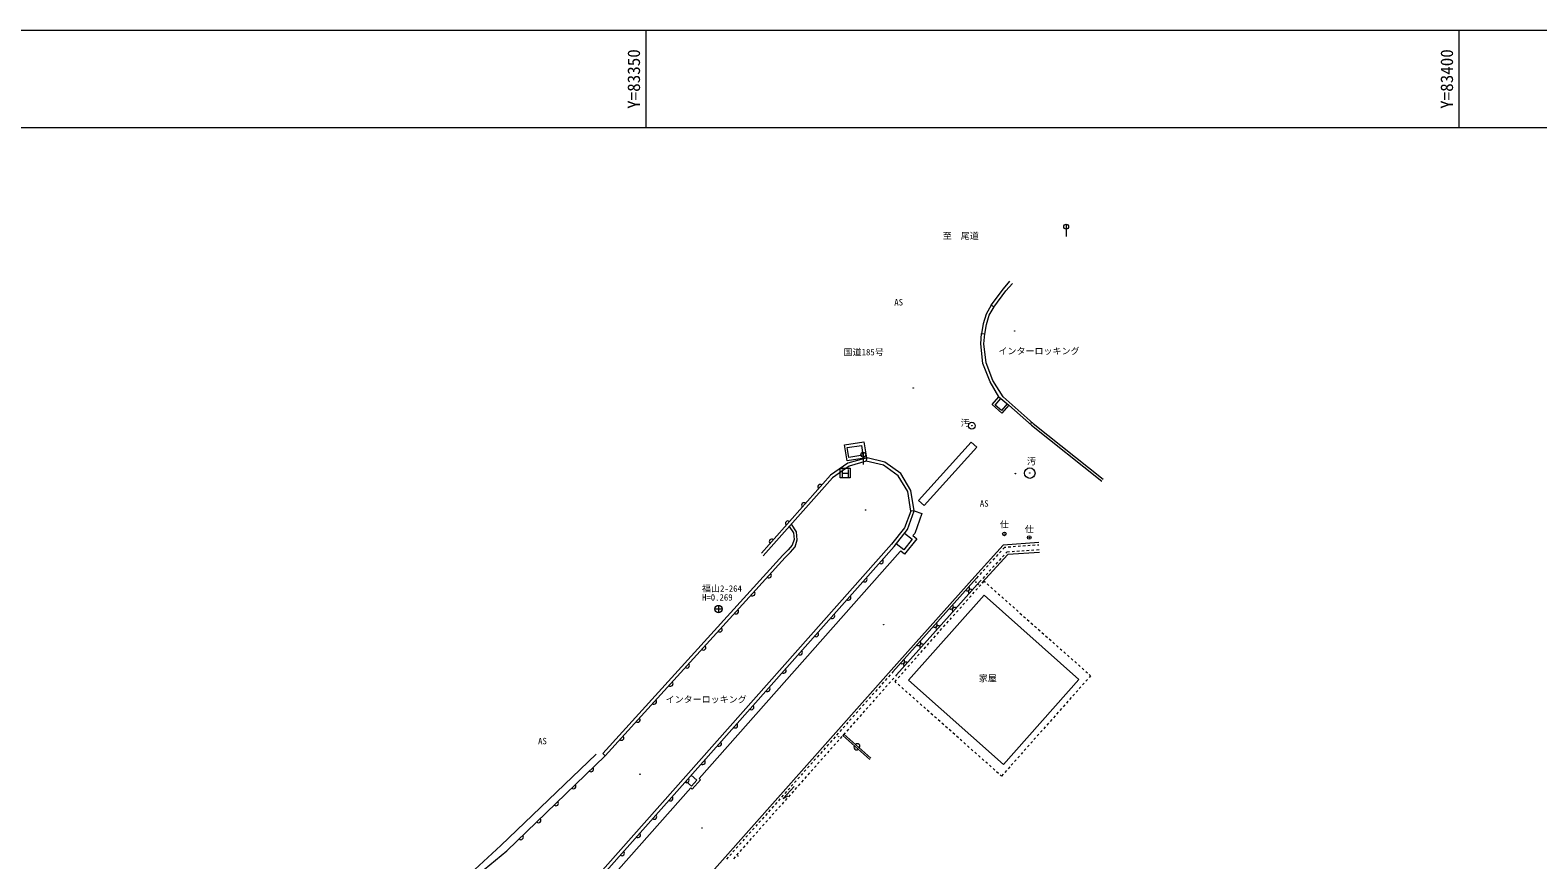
# Model space of a CAD drawing. Units: millimetres on the paper, with parts at other scales. Extents: x -4217 to 649, y -3995 to 278.
# Drawn here: x -129.4 to 179.7, y 108.2 to 278.2 of the extents above; entities that cross this region are included whole.
import ezdxf
from ezdxf.enums import TextEntityAlignment as Align

# ---------------------------------------------------------------- set-up
doc = ezdxf.new("R2010")
doc.units = ezdxf.units.MM
for name, color, linetype, lineweight in [('0-0_S-TTL', 4, 'Continuous', 18), ('0-1_S-BGD', 134, 'Continuous', 18), ('0-3_S-BMK-SRVR', 2, 'Continuous', 18), ('0-7_S-BMK-SRVR', 134, 'Continuous', 18), ('0-9_標高点', 134, 'Continuous', 18), ('0-B_S-BGD', 134, 'Continuous', 18), ('0-E_S-BGD', 134, 'Continuous', 18), ('0-F_S-BGD', 134, 'Continuous', 18), ('1-1_S-BGD', 134, 'Continuous', 18)]:
    doc.layers.add(name, color=color, linetype=linetype, lineweight=lineweight)
doc.styles.add('ＭＳ ゴシック', font='')
doc.styles.get('ＭＳ ゴシック').set_extended_font_data('MS Gothic')

msp = doc.modelspace()

# ---------------------------------------------------------------- linework, layer by layer
at = {"layer": '0-0_S-TTL', "color": 134}
for points in [[(-407.244, 278.216), (393.756, 278.216), (393.756, -275.784), (-407.244, -275.784)], [(-387.244, -255.784), (373.756, -255.784), (373.756, 258.216), (-387.244, 258.216)]]:
    msp.add_lwpolyline(points, close=True, dxfattribs=at)
at = {"layer": '0-1_S-BGD'}
for p, q in [((67.632, 221.822), (68.214, 221.495)), ((65.672, 216.019), (66.337, 215.96)), ((52.756, 181.786), (63.552, 193.769)), ((53.87, 180.782), (64.667, 192.765)), ((63.552, 193.769), (64.667, 192.765)), ((35.098, 186.455), (20.9, 170.444)), ((51.809, 179.696), (51.15, 179.598)), ((51.809, 179.696), (53.382, 179.145)), ((52.756, 181.786), (53.87, 180.782)), ((49.85, 175.088), (51.416, 173.889)), ((64.252, 166.251), (47.116, 147.042)), ((47.115, 147.041), (-0.861, 93.021)), ((37.455, 133.906), (37.234, 133.656)), ((6.149, 125.521), (7.306, 124.489)), ((7.739, 124.802), (8.046, 124.529)), ((6.044, 122.891), (-33.654, 78.125))]:
    msp.add_line(p, q, dxfattribs=at)
for points in [[(67.632, 221.822), (70.146, 225.199), (71.469, 226.736)], [(68.167, 221.424), (70.666, 224.782), (71.974, 226.301)], [(69.216, 203.076), (67.396, 206.139), (65.942, 209.882), (65.486, 213.906), (65.672, 216.019)], [(70.068, 203.042), (67.996, 206.436), (66.595, 210.043), (66.156, 213.914), (66.337, 215.96)], [(70.891, 201.63), (69.726, 200.242), (68.419, 201.339), (69.599, 202.745)], [(70.068, 203.042), (76.214, 197.616), (90.61, 186.18)], [(71.236, 201.332), (75.892, 197.232), (90.299, 185.789)], [(42.186, 190.552), (38.219, 189.489), (34.712, 186.999)], [(42.033, 189.903), (38.507, 188.876), (35.098, 186.455)], [(51.15, 179.598), (50.553, 183.628), (48.595, 186.862), (45.533, 189.081), (42.033, 189.903), (42.186, 190.552)], [(51.809, 179.696), (51.192, 183.859), (49.096, 187.322), (45.816, 189.699), (42.186, 190.552)], [(51.15, 179.598), (49.877, 176.195), (47.218, 172.837), (-47.765, 65.73), (-64.356, 47.78), (-82.685, 28.718)], [(26.224, 176.448), (27.088, 175.176), (27.216, 173.835), (26.846, 172.64), (25.998, 171.704), (24.932, 170.594), (-12.011, 129.924), (-11.518, 129.476)], [(53.382, 179.145), (51.95, 175.054), (51.597, 174.608)], [(51.416, 173.889), (49.749, 171.712), (48.148, 172.938)], [(51.597, 174.608), (52.392, 173.969), (49.854, 170.811), (49.081, 171.432)], [(77.389, 173.179), (70.116, 172.672), (64.256, 166.256)], [(49.081, 171.432), (49.007, 171.338), (7.739, 124.802)], [(77.528, 171.184), (71.053, 170.733), (65.733, 164.907)], [(-13.321, 129.826), (-32.881, 111.116), (-42.664, 102.076), (-64.864, 82.186), (-82.421, 67.532), (-100.808, 52.176), (-121.244, 36.389), (-142.761, 20.522), (-164.721, 5.166), (-192.408, -13.321), (-203.474, -20.804)], [(7.306, 124.489), (6.206, 123.255), (5.052, 124.284)], [(8.046, 124.529), (6.346, 122.622), (6.044, 122.891)], [(27.222, 123.199), (24.992, 120.721), (25.993, 121.292)]]:
    msp.add_lwpolyline(points, dxfattribs=at)
for points in [[(71.236, 201.332), (69.835, 199.71), (67.815, 201.453), (69.216, 203.076)], [(42.079, 190.582), (38.087, 189.929), (37.554, 193.189), (41.546, 193.842)], [(38.459, 190.632), (38.142, 192.66), (41.019, 193.11), (41.336, 191.082)], [(66.166, 162.376), (50.696, 144.952), (70.124, 127.702), (85.594, 145.126)]]:
    msp.add_lwpolyline(points, close=True, dxfattribs=at)
for centre, radius in [((63.666, 197.132), 0.7), ((75.542, 187.429), 1.083), ((70.339, 174.959), 0.367), ((75.436, 174.219), 0.367)]:
    msp.add_circle(centre, radius, dxfattribs=at)
at = {"layer": '0-3_S-BMK-SRVR'}
for p, q in [((12.466, 159.562), (10.966, 159.562)), ((11.716, 160.312), (11.716, 158.812))]:
    msp.add_line(p, q, dxfattribs=at)
msp.add_circle((11.716, 159.562), 0.75, dxfattribs=at)
at = {"layer": '0-7_S-BMK-SRVR'}
for p, q in [((-3.087, 258.216), (-3.087, 278.216)), ((163.58, 258.216), (163.58, 278.216))]:
    msp.add_line(p, q, dxfattribs=at)
at = {"layer": '0-9_標高点'}
for centre, radius in [((72.452, 216.559), 0.05), ((72.452, 216.559), 0.0333), ((51.642, 204.876), 0.05), ((51.642, 204.876), 0.0333), ((63.666, 197.132), 0.05), ((63.666, 197.132), 0.0333), ((75.839, 197.699), 0.05), ((75.839, 197.699), 0.0333), ((72.612, 187.332), 0.05), ((72.612, 187.332), 0.0333), ((75.542, 187.429), 0.05), ((75.542, 187.429), 0.0333), ((41.872, 179.846), 0.05), ((41.872, 179.846), 0.0333), ((70.339, 174.959), 0.05), ((70.339, 174.959), 0.0333), ((75.436, 174.219), 0.05), ((75.436, 174.219), 0.0333), ((64.492, 165.076), 0.05), ((64.492, 165.076), 0.0333), ((64.986, 164.572), 0.05), ((64.986, 164.572), 0.0333), ((45.579, 156.346), 0.05), ((45.579, 156.346), 0.0333), ((36.352, 133.389), 0.05), ((36.352, 133.389), 0.0333), ((-4.348, 125.702), 0.05), ((-4.348, 125.702), 0.0333), ((8.336, 114.689), 0.05), ((8.336, 114.689), 0.0333), ((15.729, 108.949), 0.05), ((15.729, 108.949), 0.0333)]:
    msp.add_circle(centre, radius, dxfattribs=at)
at = {"layer": '0-B_S-BGD'}
for p, q in [((82.996, 238.429), (82.996, 235.929)), ((41.409, 191.699), (41.409, 189.199))]:
    msp.add_line(p, q, dxfattribs=at)
for centre in [(82.996, 237.929), (41.409, 191.199)]:
    msp.add_circle(centre, 0.5, dxfattribs=at)
at = {"layer": '0-E_S-BGD'}
for p, q in [((37.081, 188.182), (37.081, 186.682)), ((37.081, 187.432), (38.331, 187.432)), ((38.331, 188.182), (38.331, 186.682))]:
    msp.add_line(p, q, dxfattribs=at)
msp.add_lwpolyline([(36.706, 186.432), (36.706, 188.432), (38.706, 188.432), (38.706, 186.432)], close=True, dxfattribs=at)
at = {"layer": '0-F_S-BGD'}
for p, q in [((34.712, 186.999), (20.514, 170.988)), ((47.489, 146.709), (64.625, 165.918)), ((65.371, 165.253), (48.235, 146.043)), ((37.234, 133.656), (42.76, 128.748)), ((42.982, 128.997), (37.455, 133.906))]:
    msp.add_line(p, q, dxfattribs=at)
for points in [[(67.632, 221.822), (66.626, 220.032), (66.012, 218.039), (65.672, 216.019)], [(66.33, 215.908), (66.663, 217.885), (67.242, 219.768), (68.214, 221.495)], [(-82.204, 28.256), (-63.871, 47.322), (-47.271, 65.282), (47.729, 172.409), (50.469, 175.869), (51.809, 179.696)], [(-11.518, 129.476), (25.419, 170.139), (26.486, 171.249), (27.439, 172.302), (27.892, 173.766), (27.736, 175.409), (26.68, 176.962)], [(-45.238, 99.402), (-42.084, 101.392), (-31.638, 110.006), (-11.518, 129.476)]]:
    msp.add_lwpolyline(points, dxfattribs=at)
for centre, start, end in [((32.589, 184.605), 48.43337, 228.43337), ((29.272, 180.864), 48.43337, 228.43337), ((25.954, 177.123), 48.43337, 228.43337), ((22.637, 173.382), 48.43337, 228.43337), ((45.015, 169.348), 228.43337, 48.43337), ((22.079, 166.462), 227.74946, 47.74946), ((41.697, 165.607), 228.43337, 48.43337), ((62.714, 163.776), 228.26537, 48.26537), ((18.717, 162.761), 227.74946, 47.74946), ((38.38, 161.866), 228.43337, 48.43337), ((63.46, 163.11), 48.26537, 228.26537), ((15.355, 159.06), 227.74946, 47.74946), ((35.062, 158.125), 228.43337, 48.43337), ((59.385, 160.045), 228.26537, 48.26537), ((60.132, 159.379), 48.26537, 228.26537), ((11.994, 155.359), 227.74946, 47.74946), ((31.745, 154.384), 228.43337, 48.43337), ((56.057, 156.314), 228.26537, 48.26537), ((56.803, 155.648), 48.26537, 228.26537), ((8.632, 151.658), 227.74946, 47.74946), ((52.729, 152.583), 228.26537, 48.26537), ((53.475, 151.917), 48.26537, 228.26537), ((28.427, 150.643), 228.43337, 48.43337), ((49.4, 148.851), 228.26537, 48.26537), ((50.146, 148.186), 48.26537, 228.26537), ((5.27, 147.957), 227.74946, 47.74946), ((25.11, 146.903), 228.43337, 48.43337), ((1.908, 144.256), 227.74946, 47.74946), ((21.793, 143.162), 228.43337, 48.43337), ((-1.454, 140.555), 227.74946, 47.74946), ((18.475, 139.421), 228.43337, 48.43337), ((-4.816, 136.854), 227.74946, 47.74946), ((15.158, 135.68), 228.43337, 48.43337), ((-8.178, 133.153), 227.74946, 47.74946), ((11.84, 131.939), 228.43337, 48.43337), ((39.997, 131.202), 138.39083, 318.39083), ((40.219, 131.451), 318.39083, 138.39083), ((-14.391, 126.695), 224.05939, 44.05939), ((8.523, 128.198), 228.43337, 48.43337), ((5.205, 124.457), 228.43337, 48.43337), ((-17.984, 123.218), 224.05939, 44.05939), ((1.888, 120.716), 228.43337, 48.43337), ((-21.578, 119.741), 224.05939, 44.05939), ((-25.171, 116.264), 224.05939, 44.05939), ((-1.43, 116.975), 228.43337, 48.43337), ((-28.764, 112.787), 224.05939, 44.05939), ((-4.747, 113.234), 228.43337, 48.43337), ((-8.065, 109.493), 228.43337, 48.43337)]:
    msp.add_arc(centre, 0.5, start, end, dxfattribs=at)
at = {"layer": '1-1_S-BGD'}
for p, q in [((69.005, 170.714), (68.668, 170.345)), ((69.679, 171.453), (69.342, 171.084)), ((70.283, 170.631), (69.946, 170.261)), ((71.642, 172.277), (71.144, 172.243)), ((72.41, 171.328), (71.911, 171.294)), ((72.64, 172.347), (72.141, 172.312)), ((73.408, 171.398), (72.909, 171.363)), ((73.638, 172.416), (73.139, 172.382)), ((74.405, 171.467), (73.907, 171.433)), ((74.635, 172.486), (74.136, 172.451)), ((75.403, 171.537), (74.904, 171.502)), ((75.633, 172.555), (75.134, 172.521)), ((76.401, 171.606), (75.902, 171.572)), ((76.63, 172.625), (76.132, 172.59)), ((77.493, 171.683), (76.899, 171.641)), ((77.424, 172.68), (77.129, 172.66)), ((65.633, 167.022), (65.296, 166.653)), ((66.307, 167.761), (65.97, 167.391)), ((66.911, 166.939), (66.574, 166.569)), ((66.982, 168.499), (66.645, 168.13)), ((67.585, 167.677), (67.248, 167.308)), ((67.656, 169.238), (67.319, 168.868)), ((68.26, 168.415), (67.922, 168.046)), ((68.33, 169.976), (67.993, 169.607)), ((68.934, 169.154), (68.597, 168.785)), ((69.608, 169.892), (69.271, 169.523)), ((64.959, 166.284), (64.625, 165.918)), ((65.17, 164.149), (65.502, 164.523)), ((65.562, 165.462), (65.363, 165.244)), ((66.237, 166.2), (65.899, 165.831)), ((66.805, 164.702), (67.179, 164.37)), ((67.553, 164.039), (67.927, 163.707)), ((61.852, 160.409), (62.184, 160.783)), ((62.516, 161.157), (62.847, 161.531)), ((63.179, 161.905), (63.511, 162.279)), ((63.843, 162.653), (64.175, 163.027)), ((64.507, 163.401), (64.839, 163.775)), ((68.301, 163.375), (68.675, 163.043)), ((69.049, 162.711), (69.423, 162.379)), ((69.797, 162.048), (70.171, 161.716)), ((70.545, 161.384), (70.919, 161.052)), ((59.197, 157.417), (59.529, 157.791)), ((59.861, 158.165), (60.193, 158.539)), ((60.525, 158.913), (60.856, 159.287)), ((61.188, 159.661), (61.52, 160.035)), ((71.293, 160.72), (71.667, 160.388)), ((72.041, 160.056), (72.415, 159.725)), ((72.789, 159.393), (73.163, 159.061)), ((73.537, 158.729), (73.911, 158.397)), ((74.285, 158.065), (74.659, 157.734)), ((56.542, 154.425), (56.874, 154.799)), ((57.206, 155.173), (57.538, 155.547)), ((57.87, 155.921), (58.202, 156.295)), ((58.534, 156.669), (58.865, 157.043)), ((75.033, 157.402), (75.407, 157.07)), ((75.781, 156.738), (76.155, 156.406)), ((76.529, 156.074), (76.903, 155.743)), ((77.277, 155.411), (77.651, 155.079)), ((78.025, 154.747), (78.399, 154.415)), ((53.888, 151.433), (54.22, 151.807)), ((54.551, 152.181), (54.883, 152.555)), ((55.215, 152.929), (55.547, 153.303)), ((55.879, 153.677), (56.211, 154.051)), ((78.773, 154.083), (79.147, 153.751)), ((79.521, 153.42), (79.895, 153.088)), ((80.269, 152.756), (80.643, 152.424)), ((81.017, 152.092), (81.391, 151.76)), ((51.233, 148.441), (51.565, 148.815)), ((51.897, 149.189), (52.229, 149.563)), ((52.56, 149.937), (52.892, 150.311)), ((53.224, 150.685), (53.556, 151.059)), ((81.765, 151.429), (82.139, 151.097)), ((82.513, 150.765), (82.887, 150.433)), ((83.261, 150.101), (83.635, 149.769)), ((84.009, 149.438), (84.383, 149.106)), ((84.757, 148.774), (85.131, 148.442)), ((46.244, 145.307), (45.912, 144.934)), ((46.908, 146.055), (46.576, 145.681)), ((47.489, 146.709), (47.24, 146.429)), ((47.659, 145.394), (47.327, 145.02)), ((48.237, 146.045), (47.991, 145.768)), ((48.578, 145.449), (48.91, 145.823)), ((49.242, 146.197), (49.574, 146.571)), ((49.906, 146.945), (50.237, 147.319)), ((50.569, 147.693), (50.901, 148.067)), ((85.505, 148.11), (85.879, 147.778)), ((86.253, 147.446), (86.627, 147.115)), ((87.001, 146.783), (87.375, 146.451)), ((43.588, 142.317), (43.256, 141.943)), ((44.252, 143.064), (43.92, 142.69)), ((44.916, 143.812), (44.584, 143.438)), ((45.002, 142.403), (44.67, 142.029)), ((45.58, 144.56), (45.248, 144.186)), ((45.666, 143.151), (45.334, 142.777)), ((46.33, 143.898), (45.998, 143.525)), ((46.995, 144.646), (46.662, 144.272)), ((48.93, 143.803), (48.556, 144.135)), ((49.678, 143.139), (49.304, 143.471)), ((50.426, 142.475), (50.052, 142.807)), ((85.361, 142.893), (85.029, 142.519)), ((86.025, 143.641), (85.693, 143.267)), ((86.689, 144.389), (86.357, 144.015)), ((87.352, 145.137), (87.02, 144.763)), ((40.932, 139.326), (40.6, 138.952)), ((41.596, 140.074), (41.264, 139.7)), ((42.26, 140.821), (41.928, 140.447)), ((42.346, 139.412), (42.014, 139.038)), ((42.924, 141.569), (42.592, 141.195)), ((43.01, 140.16), (42.678, 139.786)), ((43.674, 140.908), (43.342, 140.534)), ((44.338, 141.655), (44.006, 141.281)), ((51.174, 141.812), (50.8, 142.144)), ((51.922, 141.148), (51.548, 141.48)), ((52.67, 140.484), (52.296, 140.816)), ((53.418, 139.821), (53.044, 140.152)), ((54.166, 139.157), (53.792, 139.489)), ((82.043, 139.152), (81.711, 138.778)), ((82.706, 139.901), (82.375, 139.527)), ((83.37, 140.649), (83.038, 140.275)), ((84.034, 141.397), (83.702, 141.023)), ((84.697, 142.145), (84.366, 141.771)), ((38.276, 136.335), (37.944, 135.961)), ((38.94, 137.083), (38.608, 136.709)), ((39.604, 137.83), (39.272, 137.457)), ((39.69, 136.421), (39.358, 136.048)), ((40.268, 138.578), (39.936, 138.204)), ((40.354, 137.169), (40.022, 136.795)), ((41.018, 137.917), (40.686, 137.543)), ((41.682, 138.665), (41.35, 138.291)), ((54.914, 138.493), (54.54, 138.825)), ((55.662, 137.83), (55.288, 138.161)), ((56.41, 137.166), (56.036, 137.498)), ((57.158, 136.502), (56.784, 136.834)), ((57.906, 135.839), (57.532, 136.17)), ((79.388, 136.16), (79.056, 135.786)), ((80.052, 136.908), (79.72, 136.534)), ((80.715, 137.656), (80.384, 137.282)), ((81.379, 138.404), (81.047, 138.03)), ((35.62, 133.344), (35.288, 132.97)), ((36.284, 134.092), (35.952, 133.718)), ((36.948, 134.84), (36.616, 134.466)), ((37.034, 133.431), (36.702, 133.057)), ((37.612, 135.587), (37.28, 135.214)), ((37.698, 134.178), (37.366, 133.805)), ((38.362, 134.926), (38.03, 134.552)), ((39.026, 135.674), (38.694, 135.3)), ((58.654, 135.175), (58.28, 135.507)), ((59.402, 134.511), (59.028, 134.843)), ((60.15, 133.847), (59.776, 134.179)), ((60.898, 133.184), (60.524, 133.516)), ((76.733, 133.168), (76.401, 132.794)), ((77.397, 133.916), (77.065, 133.542)), ((78.061, 134.664), (77.729, 134.29)), ((78.724, 135.412), (78.392, 135.038)), ((32.963, 130.354), (32.631, 129.98)), ((33.627, 131.101), (33.295, 130.727)), ((34.292, 131.849), (33.96, 131.475)), ((34.378, 130.44), (34.046, 130.066)), ((34.956, 132.597), (34.624, 132.223)), ((35.042, 131.188), (34.71, 130.814)), ((35.706, 131.935), (35.374, 131.561)), ((36.37, 132.683), (36.038, 132.309)), ((61.646, 132.52), (61.272, 132.852)), ((62.394, 131.856), (62.02, 132.188)), ((63.142, 131.193), (62.768, 131.525)), ((63.89, 130.529), (63.516, 130.861)), ((64.638, 129.865), (64.264, 130.197)), ((74.079, 130.176), (73.747, 129.802)), ((74.742, 130.924), (74.41, 130.55)), ((75.406, 131.672), (75.074, 131.298)), ((76.07, 132.42), (75.738, 132.046)), ((30.307, 127.363), (29.975, 126.989)), ((30.971, 128.11), (30.639, 127.737)), ((31.635, 128.858), (31.303, 128.484)), ((31.721, 127.449), (31.389, 127.075)), ((32.299, 129.606), (31.967, 129.232)), ((32.385, 128.197), (32.053, 127.823)), ((33.05, 128.945), (32.718, 128.571)), ((33.714, 129.692), (33.382, 129.318)), ((65.386, 129.202), (65.012, 129.534)), ((66.134, 128.538), (65.76, 128.87)), ((66.882, 127.874), (66.508, 128.206)), ((67.63, 127.211), (67.256, 127.542)), ((68.378, 126.547), (68.004, 126.879)), ((71.424, 127.184), (71.092, 126.81)), ((72.087, 127.932), (71.756, 127.558)), ((72.751, 128.68), (72.419, 128.306)), ((73.415, 129.428), (73.083, 129.054)), ((27.651, 124.372), (27.319, 123.998)), ((28.315, 125.12), (27.983, 124.746)), ((28.401, 123.711), (28.069, 123.337)), ((28.979, 125.867), (28.647, 125.494)), ((29.065, 124.458), (28.733, 124.085)), ((29.643, 126.615), (29.311, 126.241)), ((29.729, 125.206), (29.397, 124.832)), ((30.393, 125.954), (30.061, 125.58)), ((31.057, 126.701), (30.725, 126.328)), ((69.126, 125.883), (68.752, 126.215)), ((69.766, 125.316), (69.5, 125.551)), ((70.096, 125.688), (69.766, 125.316)), ((70.76, 126.436), (70.428, 126.062)), ((24.331, 120.634), (23.999, 120.26)), ((24.995, 121.381), (24.663, 121.007)), ((25.659, 122.129), (25.327, 121.755)), ((25.745, 120.72), (25.413, 120.346)), ((26.323, 122.877), (25.991, 122.503)), ((26.409, 121.468), (26.077, 121.094)), ((26.987, 123.624), (26.655, 123.25)), ((27.073, 122.215), (26.741, 121.841)), ((27.737, 122.963), (27.405, 122.589)), ((21.675, 117.643), (21.343, 117.269)), ((22.339, 118.39), (22.007, 118.017)), ((23.003, 119.138), (22.671, 118.764)), ((23.089, 117.729), (22.757, 117.355)), ((23.667, 119.886), (23.335, 119.512)), ((23.753, 118.477), (23.421, 118.103)), ((24.417, 119.225), (24.085, 118.851)), ((25.081, 119.972), (24.749, 119.598)), ((19.018, 114.652), (18.686, 114.278)), ((19.683, 115.4), (19.351, 115.026)), ((20.347, 116.147), (20.015, 115.774)), ((20.433, 114.738), (20.101, 114.365)), ((21.011, 116.895), (20.679, 116.521)), ((21.097, 115.486), (20.765, 115.112)), ((21.761, 116.234), (21.429, 115.86)), ((22.425, 116.981), (22.093, 116.608)), ((16.362, 111.661), (16.03, 111.287)), ((17.026, 112.409), (16.694, 112.035)), ((17.69, 113.157), (17.358, 112.783)), ((17.776, 111.748), (17.444, 111.374)), ((18.354, 113.904), (18.022, 113.53)), ((18.441, 112.495), (18.109, 112.121)), ((19.105, 113.243), (18.773, 112.869)), ((19.769, 113.991), (19.437, 113.617)), ((13.706, 108.67), (13.374, 108.297)), ((14.37, 109.418), (14.038, 109.044)), ((15.034, 110.166), (14.702, 109.792)), ((15.12, 108.757), (14.788, 108.383)), ((15.698, 110.914), (15.366, 110.54)), ((15.784, 109.505), (15.452, 109.131)), ((16.448, 110.252), (16.116, 109.878)), ((17.112, 111), (16.78, 110.626))]:
    msp.add_line(p, q, dxfattribs=at)
for points in [[(70.645, 172.208), (70.35, 172.187), (70.016, 171.822)], [(71.413, 171.259), (70.819, 171.218), (70.62, 171)], [(65.834, 164.897), (66.165, 165.27), (66.43, 165.034)], [(87.749, 146.119), (88.015, 145.883), (87.684, 145.511)], [(48.182, 144.466), (47.916, 144.702), (48.246, 145.075)]]:
    msp.add_lwpolyline(points, dxfattribs=at)

# ---------------------------------------------------------------- texts
at = {"layer": '0-1_S-BGD', "style": 'ＭＳ ゴシック'}
for s, p in [('至\u3000尾道', (57.7, 234.996)), ('AS', (47.766, 221.382)), ('インターロッキング', (69.116, 211.381)), ('国道185号', (37.374, 211.157)), ('汚', (61.387, 196.653)), ('汚', (74.967, 188.782)), ('AS', (65.309, 180.132)), ('仕', (69.415, 175.834)), ('仕', (74.534, 174.864)), ('家屋', (65.095, 144.297)), ('インターロッキング', (0.891, 139.976)), ('AS', (-25.255, 131.443))]:
    msp.add_text(s, height=1.32, dxfattribs=at).set_placement(p, align=Align.BOTTOM_LEFT)
at = {"layer": '0-3_S-BMK-SRVR', "style": 'ＭＳ ゴシック'}
for s, p in [('福山2-264', (8.346, 162.703)), ('H=0.269', (8.346, 160.903))]:
    msp.add_text(s, height=1.32, dxfattribs=at).set_placement(p, align=Align.BOTTOM_LEFT)
at = {"layer": '0-7_S-BMK-SRVR', "style": 'ＭＳ ゴシック'}
for s, p in [('Y=83350', (-3.587, 262.091)), ('Y=83400', (163.08, 262.091))]:
    msp.add_text(s, height=2.566, rotation=90, dxfattribs=at).set_placement(p, align=Align.BOTTOM_LEFT)

doc.saveas('drawing.dxf')
